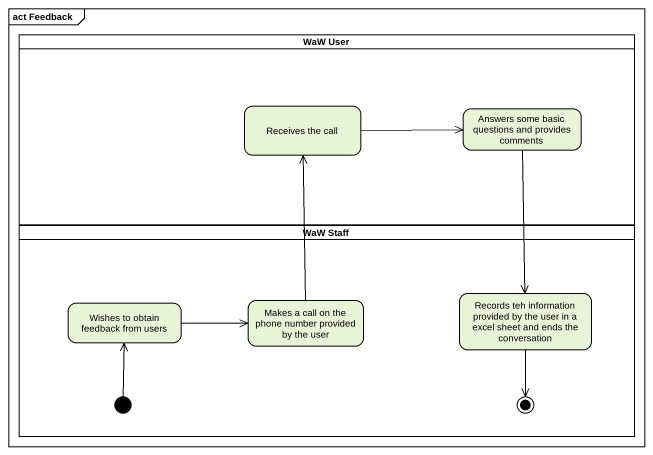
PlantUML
@startuml
mainframe act Feedback
hide empty description
state "WaW User" as WaW_User <<partition>> {
  state "Receives the call" as Receives_the_call
  state "Answers some basic questions and provides comments" as Answers_some_basic
}
state "WaW Staff" as WaW_Staff <<partition>> {
  state "Records teh information provided by the user in a excel sheet and ends the conversation" as Records_teh_information
  state "Wishes to obtain feedback from users" as Wishes_to_obtain_feedback
  state "Makes a call on the phone number provided by the user" as Makes_a_call_on_the_phone
  Records_teh_information --> [*]
  [*] -up-> Wishes_to_obtain_feedback
}
Receives_the_call -right-> Answers_some_basic
Answers_some_basic --> Records_teh_information
Wishes_to_obtain_feedback -right-> Makes_a_call_on_the_phone
Makes_a_call_on_the_phone -up-> Receives_the_call
@enduml
